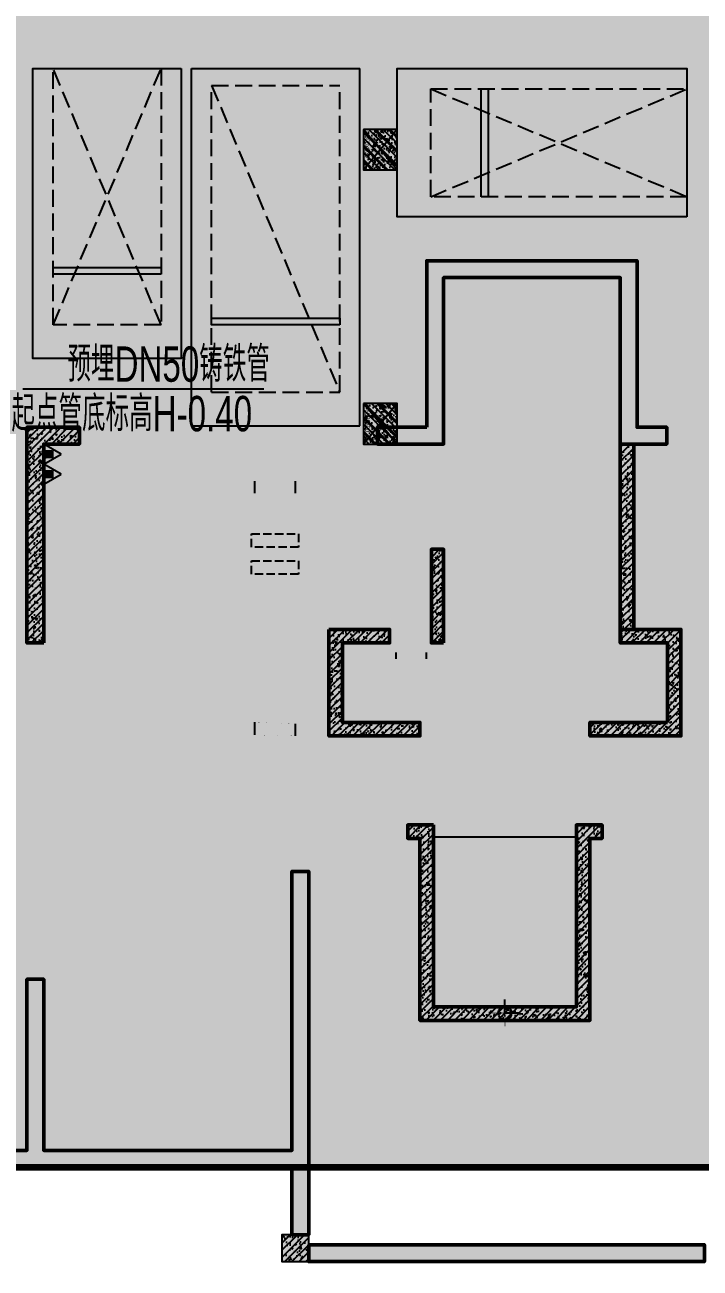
# Model space of a CAD drawing. Extents: x -1338203 to 1886333, y -530034 to 1031844.
# Drawn here: x 837487 to 847502, y -406247 to -387801 of the extents above; entities that cross this region are included whole.
import ezdxf
from ezdxf.enums import TextEntityAlignment as Align

# ---------------------------------------------------------------- set-up
doc = ezdxf.new("R2010")
doc.units = 0
doc.header["$LTSCALE"] = 1000
doc.header["$MEASUREMENT"] = 0
for name, pattern in [('A-001-平面B2$0$__DASH', [0.35, 0.25, -0.1]), ('DASH', [0.35, 0.25, -0.1]), ('M02预留预埋-B2$0$DASH', [0.35, 0.25, -0.1])]:
    doc.linetypes.add(name, pattern=pattern)
for name, color, linetype, plot in [('A-001-主楼相对位置参照$0$AAD-A-MARK', 6, 'Continuous', False), ('M02预留预埋-B2$0$AAD-A-MARK', 6, 'Continuous', False), ('S-02-墙柱B2_B1(QB)$0$AAD-A-MARK', 6, 'Continuous', False), ('S001南区墙柱$0$S001-墙柱B1_1$0$0S-A-TIPS', 10, 'Continuous', False)]:
    doc.layers.add(name, color=color, linetype=linetype, plot=plot)
for name, color, linetype in [('A-001-车位参照B2$0$A-001-车位参照B2$0$0A-P-PKNG-CAR(B)', 21, 'Continuous'), ('M02预留预埋-B2$0$0M-A-LD', 4, 'Continuous'), ('p-a-core', 1, 'Continuous'), ('p-a-regular', 5, 'Continuous'), ('S-02-墙柱B2_B1(QB)$0$$AUDIT_BAD_LAYER1', 7, 'Continuous'), ('S-02-墙柱B2_B1(QB)$0$0S-CC-LINE', 52, 'Continuous'), ('S-02-墙柱B2_B1(QB)$0$0S-CW-HATCH', 251, 'Continuous'), ('S-02-墙柱B2_B1(QB)$0$0S-CW-HATCH-UP', 251, 'Continuous'), ('S001南区墙柱$0$0S-CW-HATCH', 251, 'Continuous'), ('S001南区墙柱$0$0S-CW-HATCH-UP', 251, 'Continuous'), ('S001南区墙柱$0$S001-墙柱B1_1$0$0S-CC-LINE', 52, 'Continuous'), ('S001南区墙柱$0$S001-墙柱B1_1$0$0S-CW-HATCH-UP', 251, 'Continuous'), ('负二层消火栓$0$负二层消火栓$1$0P-EQUIP-FH', 7, 'Continuous'), ('负二层集水坑及排水沟$0$负二层集水坑及排水沟$0$0P-A-LEAD', 3, 'Continuous')]:
    doc.layers.add(name, color=color, linetype=linetype)
doc.layers.add('p-a-mini', color=7, linetype='Continuous', true_color=0x0050ff)
doc.layers.add('p-h-walkable', color=7, linetype='Continuous', lineweight=70, true_color=0xf0f0f0)
doc.layers.add('S-02-墙柱B2_B1(QB)$0$0S-CW-LINE', color=7, linetype='Continuous', lineweight=50)
doc.styles.add('S001南区墙柱$0$S001-墙柱B1_1$0$AAD-S', font='aad-s.shx', dxfattribs={"width": 0.7, "bigfont": 'aad-hztxt.shx'})
doc.styles.add('负二层集水坑及排水沟$0$负二层集水坑及排水沟$0$AAD-TXT', font='AAD-TXT.shx', dxfattribs={"width": 0.7, "height": 3, "bigfont": 'AAD-HZTXT.shx'})
pattern_1 = [(45, (844606.5995212663, -402460.9266927671), (-53.03300858899106, 53.03300858899107), []), (49.99999999999999, (844606.5995212663, -402460.9266927671), (215.178054780226, -18.82564049477853), [22.5, -247.5]), (355, (844606.5995212663, -402460.9266927671), (-41.6254000839, 225.6576401100035), [18, -198]), (100.4514, (844624.5310252663, -402462.4954947672), (173.5528145142065, 206.8318626182861), [19.122057, -210.3426336]), (46.18420000000002, (844606.5995212663, -402400.9266927671), (320.1723145876933, -49.65570429870542), [33.74999999999954, -371.2499999999963]), (96.6356, (844633.2805447662, -402405.0646848671), (280.398811664611, 292.2353612701325), [28.6830864, -315.5139]), (351.1842, (844606.5995212663, -402400.9266927671), (280.3985835400882, 292.2355802775974), [27, -297]), (21, (844636.5995212663, -402415.9266927671), (179.0721156355385, -120.7856671996016), [22.5, -247.5]), (326.0000000000001, (844636.5995212663, -402415.9266927671), (72.99459957647451, 217.5450135140559), [18, -198]), (71.4514, (844651.5221911664, -402425.9921745671), (252.066788574447, 96.75914901298572), [19.122057, -210.3426336]), (37.50000000000001, (844606.5995212663, -402460.9266927671), (3.647956595187201, 99.86815614939344), [0, -195.6, 0, -201, 0, -198.75]), (7.499999999999999, (844606.5995212663, -402460.9266927671), (78.92086123264458, 118.3235135647081), [0, -114.6, 0, -191.1, 0, -75.75]), (327.5, (844539.6995212664, -402460.9266927671), (160.1467308517227, -6.766461520313927), [0, -75, 0, -234, 0, -310.5]), (317.5, (844509.6995212664, -402460.9266927671), (174.9558508027159, 30.03149469969532), [0, -97.5, 0, -155.4, 0, -220.5])]

# ---------------------------------------------------------------- blocks, each defined once
blk = doc.blocks.new('A-001-主楼相对位置参照')
at = {"layer": 'A-001-主楼相对位置参照$0$AAD-A-MARK'}
blk.add_lwpolyline([(77181.2322932483, -238759.9998559952), (79301.2322932483, -238759.999856472), (79301.2322933079, -236239.9998550415), (77181.2322933079, -236239.9998545647)], close=True, dxfattribs=at)
blk = doc.blocks.new('负二层集水坑及排水沟')
at = {"layer": '负二层集水坑及排水沟$0$负二层集水坑及排水沟$0$0P-A-LEAD'}
blk.add_line((71091.20990151342, -229590.0238023864), (74666.34632746992, -229590.0238023864), dxfattribs=at)
at = {"layer": '负二层集水坑及排水沟$0$负二层集水坑及排水沟$0$0P-A-LEAD', "color": 7, "style": '负二层集水坑及排水沟$0$负二层集水坑及排水沟$0$AAD-TXT', "width": 0.7}
for s, p in [('预埋DN50铸铁管', (71753.0596046896, -229485.0238023864)), ('起点管底标高H-0.40', (70922.1683475622, -230220.0238023864))]:
    blk.add_text(s, height=525, dxfattribs=at).set_placement(p)
blk = doc.blocks.new('M02预留预埋-B2')
at = {"layer": 'M02预留预埋-B2$0$0M-A-LD'}
for points in [[(-3710.000000108499, 7890, 0, 0, 0), (-3109.999726297625, 7890, 30, 30, 0), (-3109.999999891501, 7710.00000093237, 0, 0, 0), (-3710.000000108499, 7709.99999906763, 30, 30, 0), (-3710.000000108499, 7890, 30, 30, 0)], [(-3109.999999999418, 4110.000000000815, 0, 0, 0), (-3710.000000000582, 4109.999999999185, 30, 30, 0), (-3710.000000000931, 4289.999999999185, 0, 0, 0), (-3110.000000075437, 4290.000000000815, 30, 30, 0), (-3109.999999999418, 4110.000000000815, 30, 30, 0)]]:
    blk.add_lwpolyline(points, format="xyseb", dxfattribs=at)
at = {"layer": 'M02预留预埋-B2$0$0M-A-LD', "linetype": 'M02预留预埋-B2$0$DASH', "ltscale": 0.5, "elevation": 5e-06}
blk.add_lwpolyline([(-3760, 7109.970412881754), (-3060.000000000233, 7109.970412881754), (-3060.000000000116, 6910.029587118479), (-3759.999999999884, 6910.029587118479)], close=True, dxfattribs=at)
at = {"layer": 'M02预留预埋-B2$0$0M-A-LD', "linetype": 'M02预留预埋-B2$0$DASH', "ltscale": 0.5}
blk.add_lwpolyline([(-3760.000000000116, 6709.74082576338), (-3060.000000000349, 6709.74082576338), (-3060.000000000233, 6509.800000000105), (-3760, 6509.800000000105)], close=True, dxfattribs=at)
at = {"layer": 'M02预留预埋-B2$0$0M-A-LD', "elevation": 2600}
blk.add_lwpolyline([(-1164.999999953317, 5250.128775174613, 0, 0, 0), (-1614.999999954482, 5250.128775172983, 30, 30, 0), (-1614.999999916647, 5350.064387604361, 0, 0, 0), (-1164.999999991152, 5350.064387605991, 30, 30, 0), (-1164.999999953317, 5250.128775174613, 30, 30, 0)], format="xyseb", dxfattribs=at)
at = {"layer": 'M02预留预埋-B2$0$AAD-A-MARK', "const_width": 10}
for points in [[(0, 200), (0, -200)], [(-200, 0), (200, 0)]]:
    blk.add_lwpolyline(points, dxfattribs=at)
at = {"layer": 'M02预留预埋-B2$0$AAD-A-MARK'}
blk.add_circle((0, 0), 100, dxfattribs=at)
blk = doc.blocks.new('M001-预留预埋B2')
blk.add_blockref('M02预留预埋-B2', (78241.09638985433, -238849.9999199762, -0.0004190232106509085))
blk = doc.blocks.new('负二层消火栓$0$负二层消火栓$1$$TwtSys$00000546')
h = blk.add_hatch()
h.set_pattern_fill('ANSI31', color=256, scale=200, style=0)
h.set_pattern_definition([(45, (-38543.80223862439, -6670.830405693208), (-17.67766952966369, 17.67766952966369), [])])
h.paths.add_polyline_path([(-64.92232553117356, 173.7449990885525), (64.922325531159, 173.7449990885525), (64.922325531159, 43.90034802621994), (-64.92232553117356, 43.90034802621994)])
for points in [[(0, 343.6163707387423), (-198.3870041439732, 0), (198.3870041439732, 0)], [(-64.92232553117356, 173.7449990885525), (64.922325531159, 173.7449990885525), (64.922325531159, 43.90034802621994), (-64.92232553117356, 43.90034802621994)]]:
    blk.add_lwpolyline(points, close=True)
blk = doc.blocks.new('负二层消火栓')
at = {"layer": '负二层消火栓$0$负二层消火栓$1$0P-EQUIP-FH', "xscale": 0.75, "yscale": 0.75, "zscale": 0.75, "rotation": 269.9999999999876}
for p in [(71401.09328786132, -230559.5932015876, -3000), (71401.09328786132, -230857.1737078034, -3000)]:
    blk.add_blockref('负二层消火栓$0$负二层消火栓$1$$TwtSys$00000546', p, dxfattribs=at)
blk = doc.blocks.new('A-001-车位参照B2$0$A-001-车位参照B2$0$A$C43AE5A3B')
at = {"color": 241}
blk.add_lwpolyline([(399.7159679607721, 0.0005249022506177425), (399.7159673825372, 4300.000524902251), (2599.715967382654, 4300.000525197946), (2599.715967960889, 0.000525197945535183)], close=True, dxfattribs=at)
at = {"color": 241, "linetype": 'DASH'}
for points in [[(699.7159679606557, 0.0005249425303190947), (699.7159672825364, 3800.000524942647), (2299.715967282653, 3800.000525228214), (2299.715967960656, 0.000525228213518858), (699.7159679606557, 0.0005249425303190947)], [(2299.715967282653, 3800.000525228214), (699.7159679606557, 0.0005249425303190947)], [(699.7159676611191, 3800.000524942763), (2299.715968339355, 0.0005252280971035361)]]:
    blk.add_lwpolyline(points, dxfattribs=at)
at = {"color": 241}
blk.add_lwpolyline([(699.7159675529692, 3050.000524942647), (2299.715967552853, 3050.000525157666), (2299.715967566241, 2950.000525157666), (699.7159674342256, 2950.000524872099), (699.7159675529692, 3050.000524942647)], dxfattribs=at)
at = {"layer": 'p-a-mini', "ltscale": 0.002, "const_width": 1000}
blk.add_lwpolyline([(1499.715967552969, 3050.000525050098), (1499.715967960889, 0.0005250500980764627)], dxfattribs=at)
blk = doc.blocks.new('S001南区墙柱$0$AAD_BLOCK_20230215093950878')
at = {"layer": 'S001南区墙柱$0$0S-CW-HATCH'}
h = blk.add_hatch(color=256, dxfattribs=at)
h.dxf.hatch_style = 1
h.paths.add_polyline_path([(-299.9997165807581, -249.9996789244469), (300.0002834192419, -249.9996789244469), (300.0002834192419, 250.0003210755531), (-299.9997165807581, 250.0003210755531)])
at = {"layer": 'S001南区墙柱$0$0S-CW-HATCH-UP'}
h = blk.add_hatch(dxfattribs=at)
h.set_pattern_fill('钢筋混凝土', color=256, scale=30, pattern_type=2)
h.set_pattern_definition([(45, (-42203.5286806951, -84001.14868557174), (-106.0660171779821, 106.0660171779821), []), (49.99999999999999, (-42203.5286806951, -84001.14868557174), (215.178054780226, -18.82564049477853), [22.5, -247.5]), (355, (-42203.5286806951, -84001.14868557174), (-41.6254000839, 225.6576401100035), [18, -198]), (100.4514, (-42185.5971766951, -84002.71748757173), (173.5528145142065, 206.8318626182861), [19.122057, -210.3426336]), (46.18420000000001, (-42203.5286806951, -83941.14868557174), (320.1723145876933, -49.65570429870542), [33.75, -371.25]), (96.6356, (-42176.8476571951, -83945.28667767174), (280.398811664611, 292.2353612701325), [28.6830864, -315.5139]), (351.1842, (-42203.5286806951, -83941.14868557174), (280.3985835400882, 292.2355802775974), [27, -297]), (21, (-42173.5286806951, -83956.14868557174), (179.0721156355385, -120.7856671996016), [22.5, -247.5]), (326.0000000000001, (-42173.5286806951, -83956.14868557174), (72.99459957647451, 217.5450135140559), [18, -198]), (71.4514, (-42158.60601079511, -83966.21416737174), (252.066788574447, 96.75914901298572), [19.122057, -210.3426336]), (37.50000000000001, (-42203.5286806951, -84001.14868557174), (3.647956595187201, 99.86815614939344), [1.5, -195.6, 1.5, -201, 1.5, -198.75]), (7.499999999999999, (-42203.5286806951, -84001.14868557174), (78.92086123264458, 118.3235135647081), [1.5, -114.6, 1.5, -191.1, 1.5, -75.75]), (327.5, (-42270.42868069511, -84001.14868557174), (160.1467308517227, -6.766461520313927), [1.5, -75, 1.5, -234, 1.5, -310.5]), (317.5, (-42300.42868069511, -84001.14868557174), (174.9558508027159, 30.03149469969532), [1.5, -97.5, 1.5, -155.4, 1.5, -220.5])])
h.paths.add_polyline_path([(-299.9997165807581, -249.9996789244469), (300.0002834192419, -249.9996789244469), (300.0002834192419, 250.0003210755531), (-299.9997165807581, 250.0003210755531)])
at = {"layer": 'S001南区墙柱$0$S001-墙柱B1_1$0$0S-CW-HATCH-UP', "transparency": 33554661}
h = blk.add_hatch(dxfattribs=at)
h.set_pattern_fill('钢筋混凝土', color=0, scale=30)
h.set_pattern_definition([(45, (48108.51947889835, -15514.20526075328), (-53.03300858899106, 53.03300858899107), []), (49.99999999999999, (48108.51947889835, -15514.20526075328), (215.178054780226, -18.82564049477853), [22.5, -247.5]), (355, (48108.51947889835, -15514.20526075328), (-41.6254000839, 225.6576401100035), [18, -198]), (100.4514, (48126.45098289836, -15515.77406275328), (173.5528145142065, 206.8318626182861), [19.122057, -210.3426336]), (46.18420000000002, (48108.51947889835, -15454.20526075328), (320.1723145876933, -49.65570429870542), [33.74999999999992, -371.2499999999994]), (96.6356, (48135.20050239835, -15458.34325285329), (280.398811664611, 292.2353612701325), [28.6830864, -315.5139]), (351.1842, (48108.51947889835, -15454.20526075328), (280.3985835400882, 292.2355802775974), [27, -297]), (21, (48138.51947889835, -15469.20526075328), (179.0721156355385, -120.7856671996016), [22.5, -247.5]), (326.0000000000001, (48138.51947889835, -15469.20526075328), (72.99459957647451, 217.5450135140559), [18, -198]), (71.4514, (48153.44214879835, -15479.27074255329), (252.066788574447, 96.75914901298572), [19.122057, -210.3426336]), (37.50000000000001, (48108.51947889835, -15514.20526075328), (3.647956595187201, 99.86815614939344), [0, -195.6, 0, -201, 0, -198.75]), (7.499999999999999, (48108.51947889835, -15514.20526075328), (78.92086123264458, 118.3235135647081), [0, -114.6, 0, -191.1, 0, -75.75]), (327.5, (48041.61947889836, -15514.20526075328), (160.1467308517227, -6.766461520313927), [0, -75, 0, -234, 0, -310.5]), (317.5, (48011.61947889836, -15514.20526075328), (174.9558508027159, 30.03149469969532), [0, -97.5, 0, -155.4, 0, -220.5])])
h.paths.add_polyline_path([(-299.9997165807581, -249.9996789244469), (300.0002834192419, -249.9996789244469), (300.0002834192419, 250.0003210755531), (-299.9997165807581, 250.0003210755531)])
at = {"layer": 'S001南区墙柱$0$S001-墙柱B1_1$0$0S-A-TIPS'}
for p, q in [((-299.9997165807581, 250.0003210755531), (300.0002834192419, -249.9996789244469)), ((300.0002834192419, 250.0003210755531), (-299.9997165807581, -249.9996789244469))]:
    blk.add_line(p, q, dxfattribs=at)
at = {"layer": 'S001南区墙柱$0$S001-墙柱B1_1$0$0S-CC-LINE'}
blk.add_lwpolyline([(-299.9997165807581, -249.9996789244469), (300.0002834192419, -249.9996789244469), (300.0002834192419, 250.0003210755531), (-299.9997165807581, 250.0003210755531)], close=True, dxfattribs=at)
at = {"layer": 'S001南区墙柱$0$S001-墙柱B1_1$0$0S-A-TIPS', "style": 'S001南区墙柱$0$S001-墙柱B1_1$0$AAD-S', "width": 0.7}
blk.add_text('500x600', height=75, dxfattribs=at).set_placement((-44.95955867508019, -186.7549609843409), align=Align.MIDDLE_CENTER)

msp = doc.modelspace()

# ---------------------------------------------------------------- hatches: boundary and pattern name
at = {"layer": 'p-h-walkable', "ltscale": 0.002}
h = msp.add_hatch(color=256, dxfattribs=at)
h.dxf.hatch_style = 1
h.paths.add_polyline_path([(728556.4094088443, -320761.2911765109), (728556.3547588947, -348211.5017243018), (746356.3484443948, -348211.5017242723), (750916.3484443898, -338175.0097184044), (842896.3491870692, -338175.0097184044), (843211.3492125742, -349155.0095694998), (839116.3492611168, -349155.0095695712), (839116.3492611168, -377051.4870058745), (864906.3547584309, -377051.4870058745), (864906.3547584309, -390806.5711709709), (875856.3484613771, -395571.4871842109), (875856.348461363, -404751.4874804067), (834560.3103806074, -404751.4874803963), (839142.6757868899, -442064.2876435285), (869465.2134576387, -438340.3927054469), (871163.1928136485, -452166.5193397896), (873704.0511599232, -451854.4778597266), (877328.6078072718, -464960.3959546241), (761875.9874196091, -479139.0716770189), (761132.9487910755, -468418.2650628918), (764950.6384080613, -465209.0494699521), (763252.8257613134, -451384.280298188), (799242.4407485438, -446964.4145689445), (793807.3212043041, -404751.4870716078), (750756.3491663808, -404751.4872862076), (751556.349166161, -388854.9743852809), (648066.6070076446, -388604.4137855553), (648066.5844366426, -380374.4093295055), (641016.6027933541, -380374.4093186745), (641512.3361103976, -365348.1631979565), (660006.5996086108, -364574.4137855692), (660306.599609829, -340846.8171705838), (656406.6057762853, -340846.8171707173), (656406.6057762853, -336396.8171708743), (656656.3547443041, -340532.365631887), (656406.3547442622, -332417.3777717449), (712156.3557747989, -332417.3777717449), (712080.9374175866, -320761.2911765098)])
at = {"layer": 'S-02-墙柱B2_B1(QB)$0$0S-CW-HATCH'}
h = msp.add_hatch(color=256, dxfattribs=at)
h.dxf.hatch_style = 1
h.paths.add_polyline_path([(843446.5995228393, -393770.9266927671), (842716.5995212663, -393770.9266927671), (842716.5995212663, -394020.9266927671), (843696.5995212663, -394020.9266927671), (843696.5995222665, -391550.9266927671), (846316.599520266, -391550.9266927671), (846316.599520266, -394020.9266927671), (847006.5995212663, -394020.9266927672), (847006.5995212663, -393770.9266927672), (846566.5995212663, -393770.9266927671), (846566.5995212663, -391300.9266927671), (843446.5995212663, -391300.9266927671)])
h = msp.add_hatch(color=256, dxfattribs=at)
h.dxf.hatch_style = 1
h.paths.add_polyline_path([(837766.5995212663, -396970.9266927671), (837766.5995212663, -394020.9266927671), (838296.5995212663, -394020.9266927671), (838296.5995212663, -393770.9266927671), (837516.6134212664, -393770.9266927671), (837516.6134212664, -396970.9266927671)])
h = msp.add_hatch(color=256, dxfattribs=at)
h.dxf.hatch_style = 1
h.paths.add_polyline_path([(846516.5995212663, -394020.9266927671), (846316.5995212663, -394020.9266927671), (846316.5995212663, -396770.9266927671), (846516.5995212663, -396770.9266927671)])
h = msp.add_hatch(color=256, dxfattribs=at)
h.dxf.hatch_style = 1
h.paths.add_polyline_path([(843696.5995212663, -396970.9266927671), (843516.5995212663, -396970.9266927671), (843516.5995212663, -395580.9266927671), (843696.5995212663, -395580.9266927671)])
h = msp.add_hatch(color=256, dxfattribs=at)
h.dxf.hatch_style = 1
h.paths.add_polyline_path([(841996.5995212663, -396770.9266927671), (841996.5995212663, -398350.9266927671), (843156.5995212663, -398350.9266927671), (843346.5995212663, -398350.9266927671), (843346.5995212663, -398150.9266927671), (842196.5995212663, -398150.9266927671), (842196.5995212663, -396970.9266927671), (842896.5995212663, -396970.9266927671), (842896.5995212663, -396770.9266927671)])
h = msp.add_hatch(color=256, dxfattribs=at)
h.dxf.hatch_style = 1
h.paths.add_polyline_path([(847016.5995212663, -398150.9266927671), (845866.5995212663, -398150.9266927671), (845866.5995212663, -398350.9266927671), (846056.5995212663, -398350.9266927671), (847216.5995212663, -398350.9266927671), (847216.5995212663, -396770.9266927671), (846316.5995212663, -396770.9266927671), (846316.5995212663, -396970.9266927671), (847016.5995212663, -396970.9266927671)])
h = msp.add_hatch(color=256, dxfattribs=at)
h.dxf.hatch_style = 1
h.paths.add_polyline_path([(843546.5995212663, -399670.9266927671), (843166.5995212663, -399670.9266927671), (843166.5995212663, -399870.9266927671), (843346.5995212663, -399870.9266927671), (843346.5995212663, -402570.9266927671), (845866.5995212663, -402570.9266927671), (845866.5995212663, -399870.9266927671), (846046.5995212663, -399870.9266927671), (846046.5995212663, -399670.9266927671), (845666.5995212663, -399670.9266927671), (845666.5995212663, -402370.9266927671), (843546.5995212663, -402370.9266927671)])
h = msp.add_hatch(color=256, dxfattribs=at)
h.dxf.hatch_style = 1
h.paths.add_polyline_path([(833856.5995212663, -402760.9266927672), (834106.5995212663, -402760.9266927672), (834106.5995212663, -404500.9266917671), (837516.5995222665, -404500.9266917618), (837516.5995222665, -401960.9266927618), (837766.5995212663, -401960.9266937618), (837766.5995212663, -404500.9266927618), (841446.5995212663, -404500.9266917671), (841446.5995212696, -400360.9266927671), (841696.5995212696, -400360.9266927671), (841696.5995212663, -405750.9266927671), (841446.5995212663, -405750.9266927671), (841446.5995212663, -404750.9266927671), (833856.5995212663, -404750.9266927671)])
h = msp.add_hatch(color=256, dxfattribs=at)
h.dxf.hatch_style = 1
h.paths.add_polyline_path([(841696.5995212663, -405750.9266927671), (841296.5995212663, -405750.9266927671), (841296.5995212663, -406150.9266927671), (841696.5995212663, -406150.9266927671)])
h = msp.add_hatch(color=256, dxfattribs=at)
h.dxf.hatch_style = 1
h.paths.add_polyline_path([(841696.5995212663, -405900.9266927672), (847566.5995212663, -405900.9266927672), (847566.5995212663, -406150.9266927671), (841696.5995212663, -406150.9266927671)])
at = {"layer": 'S-02-墙柱B2_B1(QB)$0$0S-CW-HATCH-UP'}
h = msp.add_hatch(dxfattribs=at)
h.set_pattern_fill('钢筋混凝土', color=256, scale=30)
h.set_pattern_definition(pattern_1)
h.paths.add_polyline_path([(843446.5995228393, -393770.9266927671), (842716.5995212663, -393770.9266927671), (842716.5995212663, -394020.9266927671), (843696.5995212663, -394020.9266927671), (843696.5995222665, -391550.9266927671), (846316.599520266, -391550.9266927671), (846316.599520266, -394020.9266927671), (847006.5995212663, -394020.9266927672), (847006.5995212663, -393770.9266927672), (846566.5995212663, -393770.9266927671), (846566.5995212663, -391300.9266927671), (843446.5995212663, -391300.9266927671)])
h = msp.add_hatch(dxfattribs=at)
h.set_pattern_fill('钢筋混凝土', color=256, scale=30)
h.set_pattern_definition([(45, (844606.5995212663, -402460.9266927671), (-53.03300858899106, 53.03300858899107), []), (49.99999999999999, (844606.5995212663, -402460.9266927671), (215.178054780226, -18.82564049477853), [22.5, -247.5]), (355, (844606.5995212663, -402460.9266927671), (-41.6254000839, 225.6576401100035), [18, -198]), (100.4514, (844624.5310252663, -402462.4954947672), (173.5528145142065, 206.8318626182861), [19.122057, -210.3426336]), (46.18420000000002, (844606.5995212663, -402400.9266927671), (320.1723145876933, -49.65570429870542), [33.74999999999969, -371.2499999999976]), (96.6356, (844633.2805447662, -402405.0646848671), (280.398811664611, 292.2353612701325), [28.6830864, -315.5139]), (351.1842, (844606.5995212663, -402400.9266927671), (280.3985835400882, 292.2355802775974), [27, -297]), (21, (844636.5995212663, -402415.9266927671), (179.0721156355385, -120.7856671996016), [22.5, -247.5]), (326.0000000000001, (844636.5995212663, -402415.9266927671), (72.99459957647451, 217.5450135140559), [18, -198]), (71.4514, (844651.5221911664, -402425.9921745671), (252.066788574447, 96.75914901298572), [19.122057, -210.3426336]), (37.50000000000001, (844606.5995212663, -402460.9266927671), (3.647956595187201, 99.86815614939344), [0, -195.6, 0, -201, 0, -198.75]), (7.499999999999999, (844606.5995212663, -402460.9266927671), (78.92086123264458, 118.3235135647081), [0, -114.6, 0, -191.1, 0, -75.75]), (327.5, (844539.6995212664, -402460.9266927671), (160.1467308517227, -6.766461520313927), [0, -75, 0, -234, 0, -310.5]), (317.5, (844509.6995212664, -402460.9266927671), (174.9558508027159, 30.03149469969532), [0, -97.5, 0, -155.4, 0, -220.5])])
h.paths.add_polyline_path([(837766.5995212663, -396970.9266927671), (837766.5995212663, -394020.9266927671), (838296.5995212663, -394020.9266927671), (838296.5995212663, -393770.9266927671), (837516.6134212664, -393770.9266927671), (837516.6134212664, -396970.9266927671)])
h = msp.add_hatch(dxfattribs=at)
h.set_pattern_fill('钢筋混凝土', color=256, scale=30)
h.set_pattern_definition([(45, (844606.5995212663, -402460.9266927671), (-53.03300858899106, 53.03300858899107), []), (49.99999999999999, (844606.5995212663, -402460.9266927671), (215.178054780226, -18.82564049477853), [22.5, -247.5]), (355, (844606.5995212663, -402460.9266927671), (-41.6254000839, 225.6576401100035), [18, -198]), (100.4514, (844624.5310252663, -402462.4954947672), (173.5528145142065, 206.8318626182861), [19.122057, -210.3426336]), (46.18420000000002, (844606.5995212663, -402400.9266927671), (320.1723145876933, -49.65570429870542), [33.74999999999957, -371.2499999999965]), (96.6356, (844633.2805447662, -402405.0646848671), (280.398811664611, 292.2353612701325), [28.6830864, -315.5139]), (351.1842, (844606.5995212663, -402400.9266927671), (280.3985835400882, 292.2355802775974), [27, -297]), (21, (844636.5995212663, -402415.9266927671), (179.0721156355385, -120.7856671996016), [22.5, -247.5]), (326.0000000000001, (844636.5995212663, -402415.9266927671), (72.99459957647451, 217.5450135140559), [18, -198]), (71.4514, (844651.5221911664, -402425.9921745671), (252.066788574447, 96.75914901298572), [19.122057, -210.3426336]), (37.50000000000001, (844606.5995212663, -402460.9266927671), (3.647956595187201, 99.86815614939344), [0, -195.6, 0, -201, 0, -198.75]), (7.499999999999999, (844606.5995212663, -402460.9266927671), (78.92086123264458, 118.3235135647081), [0, -114.6, 0, -191.1, 0, -75.75]), (327.5, (844539.6995212664, -402460.9266927671), (160.1467308517227, -6.766461520313927), [0, -75, 0, -234, 0, -310.5]), (317.5, (844509.6995212664, -402460.9266927671), (174.9558508027159, 30.03149469969532), [0, -97.5, 0, -155.4, 0, -220.5])])
h.paths.add_polyline_path([(846516.5995212663, -394020.9266927671), (846316.5995212663, -394020.9266927671), (846316.5995212663, -396770.9266927671), (846516.5995212663, -396770.9266927671)])
h = msp.add_hatch(dxfattribs=at)
h.set_pattern_fill('钢筋混凝土', color=256, scale=30)
h.set_pattern_definition([(45, (844606.5995212663, -402460.9266927671), (-53.03300858899106, 53.03300858899107), []), (49.99999999999999, (844606.5995212663, -402460.9266927671), (215.178054780226, -18.82564049477853), [22.5, -247.5]), (355, (844606.5995212663, -402460.9266927671), (-41.6254000839, 225.6576401100035), [18, -198]), (100.4514, (844624.5310252663, -402462.4954947672), (173.5528145142065, 206.8318626182861), [19.122057, -210.3426336]), (46.18420000000002, (844606.5995212663, -402400.9266927671), (320.1723145876933, -49.65570429870542), [33.74999999999967, -371.2499999999973]), (96.6356, (844633.2805447662, -402405.0646848671), (280.398811664611, 292.2353612701325), [28.6830864, -315.5139]), (351.1842, (844606.5995212663, -402400.9266927671), (280.3985835400882, 292.2355802775974), [27, -297]), (21, (844636.5995212663, -402415.9266927671), (179.0721156355385, -120.7856671996016), [22.5, -247.5]), (326.0000000000001, (844636.5995212663, -402415.9266927671), (72.99459957647451, 217.5450135140559), [18, -198]), (71.4514, (844651.5221911664, -402425.9921745671), (252.066788574447, 96.75914901298572), [19.122057, -210.3426336]), (37.50000000000001, (844606.5995212663, -402460.9266927671), (3.647956595187201, 99.86815614939344), [0, -195.6, 0, -201, 0, -198.75]), (7.499999999999999, (844606.5995212663, -402460.9266927671), (78.92086123264458, 118.3235135647081), [0, -114.6, 0, -191.1, 0, -75.75]), (327.5, (844539.6995212664, -402460.9266927671), (160.1467308517227, -6.766461520313927), [0, -75, 0, -234, 0, -310.5]), (317.5, (844509.6995212664, -402460.9266927671), (174.9558508027159, 30.03149469969532), [0, -97.5, 0, -155.4, 0, -220.5])])
h.paths.add_polyline_path([(843696.5995212663, -396970.9266927671), (843516.5995212663, -396970.9266927671), (843516.5995212663, -395580.9266927671), (843696.5995212663, -395580.9266927671)])
h = msp.add_hatch(dxfattribs=at)
h.set_pattern_fill('钢筋混凝土', color=256, scale=30)
h.set_pattern_definition(pattern_1)
h.paths.add_polyline_path([(841996.5995212663, -396770.9266927671), (841996.5995212663, -398350.9266927671), (843156.5995212663, -398350.9266927671), (843346.5995212663, -398350.9266927671), (843346.5995212663, -398150.9266927671), (842196.5995212663, -398150.9266927671), (842196.5995212663, -396970.9266927671), (842896.5995212663, -396970.9266927671), (842896.5995212663, -396770.9266927671)])
h = msp.add_hatch(dxfattribs=at)
h.set_pattern_fill('钢筋混凝土', color=256, scale=30)
h.set_pattern_definition(pattern_1)
h.paths.add_polyline_path([(847016.5995212663, -398150.9266927671), (845866.5995212663, -398150.9266927671), (845866.5995212663, -398350.9266927671), (846056.5995212663, -398350.9266927671), (847216.5995212663, -398350.9266927671), (847216.5995212663, -396770.9266927671), (846316.5995212663, -396770.9266927671), (846316.5995212663, -396970.9266927671), (847016.5995212663, -396970.9266927671)])
h = msp.add_hatch(dxfattribs=at)
h.set_pattern_fill('钢筋混凝土', color=256, scale=30)
h.set_pattern_definition(pattern_1)
h.paths.add_polyline_path([(843546.5995212663, -399670.9266927671), (843166.5995212663, -399670.9266927671), (843166.5995212663, -399870.9266927671), (843346.5995212663, -399870.9266927671), (843346.5995212663, -402570.9266927671), (845866.5995212663, -402570.9266927671), (845866.5995212663, -399870.9266927671), (846046.5995212663, -399870.9266927671), (846046.5995212663, -399670.9266927671), (845666.5995212663, -399670.9266927671), (845666.5995212663, -402370.9266927671), (843546.5995212663, -402370.9266927671)])
h = msp.add_hatch(dxfattribs=at)
h.set_pattern_fill('钢筋混凝土', color=256, scale=30)
h.set_pattern_definition([(45, (844626.5995212663, -402460.9266927618), (-53.03300858899106, 53.03300858899107), []), (49.99999999999999, (844626.5995212663, -402460.9266927618), (215.178054780226, -18.82564049477853), [22.5, -247.5]), (355, (844626.5995212663, -402460.9266927618), (-41.6254000839, 225.6576401100035), [18, -198]), (100.4514, (844644.5310252663, -402462.4954947618), (173.5528145142065, 206.8318626182861), [19.122057, -210.3426336]), (46.18420000000002, (844626.5995212663, -402400.9266927618), (320.1723145876933, -49.65570429870542), [33.74999999999953, -371.2499999999962]), (96.6356, (844653.2805447662, -402405.0646848617), (280.398811664611, 292.2353612701325), [28.6830864, -315.5139]), (351.1842, (844626.5995212663, -402400.9266927618), (280.3985835400882, 292.2355802775974), [27, -297]), (21, (844656.5995212663, -402415.9266927618), (179.0721156355385, -120.7856671996016), [22.5, -247.5]), (326.0000000000001, (844656.5995212663, -402415.9266927618), (72.99459957647451, 217.5450135140559), [18, -198]), (71.4514, (844671.5221911664, -402425.9921745617), (252.066788574447, 96.75914901298572), [19.122057, -210.3426336]), (37.50000000000001, (844626.5995212663, -402460.9266927618), (3.647956595187201, 99.86815614939344), [0, -195.6, 0, -201, 0, -198.75]), (7.499999999999999, (844626.5995212663, -402460.9266927618), (78.92086123264458, 118.3235135647081), [0, -114.6, 0, -191.1, 0, -75.75]), (327.5, (844559.6995212664, -402460.9266927618), (160.1467308517227, -6.766461520313927), [0, -75, 0, -234, 0, -310.5]), (317.5, (844529.6995212664, -402460.9266927618), (174.9558508027159, 30.03149469969532), [0, -97.5, 0, -155.4, 0, -220.5])])
h.paths.add_polyline_path([(833856.5995212663, -402760.9266927672), (834106.5995212663, -402760.9266927672), (834106.5995212663, -404500.9266917671), (837516.5995222665, -404500.9266917618), (837516.5995222665, -401960.9266927618), (837766.5995212663, -401960.9266937618), (837766.5995212663, -404500.9266927618), (841446.5995212663, -404500.9266917671), (841446.5995212663, -400360.9266927671), (841696.5995212663, -400360.9266927671), (841696.5995212663, -405750.9266927671), (841446.5995212663, -405750.9266927671), (841446.5995212663, -404750.9266927671), (833856.5995212663, -404750.9266927671)])
h = msp.add_hatch(dxfattribs=at)
h.set_pattern_fill('钢筋混凝土', color=256, scale=30)
h.set_pattern_definition([(45, (844606.5995212663, -402460.9266927671), (-53.03300858899106, 53.03300858899107), []), (49.99999999999999, (844606.5995212663, -402460.9266927671), (215.178054780226, -18.82564049477853), [22.5, -247.5]), (355, (844606.5995212663, -402460.9266927671), (-41.6254000839, 225.6576401100035), [18, -198]), (100.4514, (844624.5310252663, -402462.4954947672), (173.5528145142065, 206.8318626182861), [19.122057, -210.3426336]), (46.18420000000002, (844606.5995212663, -402400.9266927671), (320.1723145876933, -49.65570429870542), [33.74999999999955, -371.2499999999964]), (96.6356, (844633.2805447662, -402405.0646848671), (280.398811664611, 292.2353612701325), [28.6830864, -315.5139]), (351.1842, (844606.5995212663, -402400.9266927671), (280.3985835400882, 292.2355802775974), [27, -297]), (21, (844636.5995212663, -402415.9266927671), (179.0721156355385, -120.7856671996016), [22.5, -247.5]), (326.0000000000001, (844636.5995212663, -402415.9266927671), (72.99459957647451, 217.5450135140559), [18, -198]), (71.4514, (844651.5221911664, -402425.9921745671), (252.066788574447, 96.75914901298572), [19.122057, -210.3426336]), (37.50000000000001, (844606.5995212663, -402460.9266927671), (3.647956595187201, 99.86815614939344), [0, -195.6, 0, -201, 0, -198.75]), (7.499999999999999, (844606.5995212663, -402460.9266927671), (78.92086123264458, 118.3235135647081), [0, -114.6, 0, -191.1, 0, -75.75]), (327.5, (844539.6995212664, -402460.9266927671), (160.1467308517227, -6.766461520313927), [0, -75, 0, -234, 0, -310.5]), (317.5, (844509.6995212664, -402460.9266927671), (174.9558508027159, 30.03149469969532), [0, -97.5, 0, -155.4, 0, -220.5])])
h.paths.add_polyline_path([(841696.5995212663, -405750.9266927671), (841296.5995212663, -405750.9266927671), (841296.5995212663, -406150.9266927671), (841696.5995212663, -406150.9266927671)])
h = msp.add_hatch(dxfattribs=at)
h.set_pattern_fill('钢筋混凝土', color=256, scale=30)
h.set_pattern_definition(pattern_1)
h.paths.add_polyline_path([(841696.5995212663, -405900.9266927672), (847566.5995212663, -405900.9266927672), (847566.5995212663, -406150.9266927671), (841696.5995212663, -406150.9266927671)])

# ---------------------------------------------------------------- linework, layer by layer
for p, q in [((839956.3667893177, -388450.6267249933), (842456.3667779835, -388450.3890508839)), ((839956.8706511294, -393750.6267010703), (839956.3667893177, -388450.6267249933)), ((842456.8706402718, -393750.3890269012), (842456.3667779835, -388450.3890508839)), ((839956.8706511294, -393750.6267010703), (842456.8706402718, -393750.3890269012))]:
    msp.add_line(p, q)
at = {"linetype": 'A-001-平面B2$0$__DASH'}
for p, q in [((840256.3905556285, -388700.5982029834), (842156.3905468044, -388700.4175706627)), ((840256.8231226101, -393250.5981824358), (840256.3905556285, -388700.5982029834)), ((842156.8231137862, -393250.4175500555), (842156.3905468044, -388700.4175706627)), ((840256.8231226101, -393250.5981824358), (842156.8231137862, -393250.4175500555))]:
    msp.add_line(p, q, dxfattribs=at)
msp.add_lwpolyline([(840256.3905556285, -388700.5982029834), (842156.8231137862, -393250.4175500555)], dxfattribs=at)
msp.add_lwpolyline([(842156.7280439994, -392250.4175545773), (840256.7280528233, -392250.5981869576), (840256.7185459877, -392150.5981874159), (842156.7185371638, -392150.4175550354)], close=True)
at = {"layer": 'p-a-core', "ltscale": 0.002, "const_width": 1000}
msp.add_lwpolyline([(844694.8843862556, -399985.9264907803), (844694.8843862556, -401785.9264907803)], dxfattribs=at)
at = {"layer": 'p-a-regular', "ltscale": 0.002, "const_width": 999.9999999999999}
msp.add_lwpolyline([(841206.3905512166, -388700.507886823), (841206.8231181983, -393250.5078662457)], dxfattribs=at)
at = {"layer": 'p-h-walkable', "ltscale": 0.002, "const_width": 100, "elevation": -83050.00000000013}
msp.add_lwpolyline([(864906.3547584309, -377051.4870058745), (864906.3547584309, -390806.5711709709), (875856.3484613771, -395571.4871842109), (875856.348461363, -404751.4874804067), (834560.3103806074, -404751.4874803963), (839142.6757868899, -442064.2876435285), (869465.2134576387, -438340.3927054469), (871163.1928136485, -452166.5193397896), (873704.0511599232, -451854.4778597266), (877328.6078072718, -464960.3959546241), (761875.9874196091, -479139.0716770189), (761132.9487910755, -468418.2650628918), (764950.6384080613, -465209.0494699521), (763252.8257613134, -451384.280298188), (799242.4407485438, -446964.4145689445), (793807.3212043041, -404751.4870716078), (750756.3491663808, -404751.4872862076), (751556.349166161, -388854.9743852809), (648066.6070076446, -388604.4137855553)], dxfattribs=at)
at = {"layer": 'S-02-墙柱B2_B1(QB)$0$$AUDIT_BAD_LAYER1'}
for q in [(844606.5995212663, -402260.9266927671), (844806.5995212663, -402460.9266927671)]:
    msp.add_line((844606.5995212663, -402460.9266927671), q, dxfattribs=at)
at = {"layer": 'S-02-墙柱B2_B1(QB)$0$0S-CC-LINE'}
msp.add_lwpolyline([(841696.5995212663, -405750.9266927671), (841296.5995212663, -405750.9266927671), (841296.5995212663, -406150.9266927671), (841696.5995212663, -406150.9266927671)], close=True, dxfattribs=at)
at = {"layer": 'S-02-墙柱B2_B1(QB)$0$0S-CW-LINE'}
msp.add_lwpolyline([(843446.5995228393, -393770.9266927671), (842716.5995212663, -393770.9266927671), (842716.5995212663, -394020.9266927671), (843696.5995212663, -394020.9266927671), (843696.5995222665, -391550.9266927671), (846316.599520266, -391550.9266927671), (846316.599520266, -394020.9266927671), (847006.5995212663, -394020.9266927672), (847006.5995212663, -393770.9266927672), (846566.5995212663, -393770.9266927671), (846566.5995212663, -391300.9266927671), (843446.5995212663, -391300.9266927671), (843446.5995228393, -393770.9266927671)], dxfattribs=at)
for points in [[(837766.5995212663, -396970.9266927671), (837766.5995212663, -394020.9266927671), (838296.5995212663, -394020.9266927671), (838296.5995212663, -393770.9266927671), (837516.6134212664, -393770.9266927671), (837516.6134212664, -396970.9266927671)], [(846516.5995212663, -394020.9266927671), (846316.5995212663, -394020.9266927671), (846316.5995212663, -396770.9266927671), (846516.5995212663, -396770.9266927671)], [(843696.5995212663, -396970.9266927671), (843516.5995212663, -396970.9266927671), (843516.5995212663, -395580.9266927671), (843696.5995212663, -395580.9266927671)], [(841996.5995212663, -396770.9266927671), (841996.5995212663, -398350.9266927671), (843156.5995212663, -398350.9266927671), (843156.5995212663, -398350.9266927671), (843346.5995212663, -398350.9266927671), (843346.5995212663, -398150.9266927671), (842196.5995212663, -398150.9266927671), (842196.5995212663, -396970.9266927671), (842896.5995212663, -396970.9266927671), (842896.5995212663, -396770.9266927671)], [(847016.5995212663, -398150.9266927671), (845866.5995212663, -398150.9266927671), (845866.5995212663, -398350.9266927671), (846056.5995212663, -398350.9266927671), (846056.5995212663, -398350.9266927671), (847216.5995212663, -398350.9266927671), (847216.5995212663, -396770.9266927671), (846316.5995212663, -396770.9266927671), (846316.5995212663, -396970.9266927671), (847016.5995212663, -396970.9266927671)], [(843546.5995212663, -399670.9266927671), (843166.5995212663, -399670.9266927671), (843166.5995212663, -399870.9266927671), (843346.5995212663, -399870.9266927671), (843346.5995212663, -402570.9266927671), (845866.5995212663, -402570.9266927671), (845866.5995212663, -399870.9266927671), (846046.5995212663, -399870.9266927671), (846046.5995212663, -399670.9266927671), (845666.5995212663, -399670.9266927671), (845666.5995212663, -402370.9266927671), (843546.5995212663, -402370.9266927671)], [(841696.5995212663, -405900.9266927672), (847566.5995212663, -405900.9266927672), (847566.5995212663, -406150.9266927671), (841696.5995212663, -406150.9266927671)]]:
    msp.add_lwpolyline(points, close=True, dxfattribs=at)
at = {"layer": 'S-02-墙柱B2_B1(QB)$0$0S-CW-LINE', "flags": 128}
msp.add_lwpolyline([(833856.5995212663, -402760.9266927672), (834106.5995212663, -402760.9266927672), (834106.5995212663, -404500.9266917671), (837516.5995222665, -404500.9266917618), (837516.5995222665, -401960.9266927618), (837766.5995212663, -401960.9266937618), (837766.5995212663, -404500.9266927618), (841446.5995212663, -404500.9266917671), (841446.5995212663, -400360.9266927671), (841696.5995212663, -400360.9266927671), (841696.5995212663, -405750.9266927671), (841446.5995212663, -405750.9266927671), (841446.5995212663, -404750.9266927671), (833856.5995212663, -404750.9266927671), (833856.5995212663, -402760.9266927672)], dxfattribs=at)
at = {"layer": 'S-02-墙柱B2_B1(QB)$0$AAD-A-MARK'}
msp.add_circle((844606.5995212663, -402460.9266927671), 100, dxfattribs=at)

# ---------------------------------------------------------------- block references
at = {"ltscale": 0.002}
for name, p in [('A-001-主楼相对位置参照', (766365.3667125844, -163610.9266343083)), ('负二层集水坑及排水沟', (766365.3667119629, -163610.9266319074)), ('M001-预留预埋B2', (766365.3666062295, -163610.9262234796)), ('负二层消火栓', (766365.3667022258, -163610.9265942949))]:
    msp.add_blockref(name, p, dxfattribs=at)
at = {"color": 0, "ltscale": 0.002}
msp.add_blockref('M001-预留预埋B2', (766365.3667022258, -163610.9266348326), dxfattribs=at)
at = {"rotation": 270}
for p in [(842756.7681140518, -389650.9261196011), (842756.7681140518, -393720.9262969813)]:
    msp.add_blockref('S001南区墙柱$0$AAD_BLOCK_20230215093950878', p, dxfattribs=at)
at = {"layer": 'A-001-车位参照B2$0$A-001-车位参照B2$0$0A-P-PKNG-CAR(B)'}
for p, rotation in [((840206.3525355691, -388450.5660294128), 179.999999989774), ((847306.7696904996, -391050.2079846862), 89.99999998977404)]:
    msp.add_blockref('A-001-车位参照B2$0$A-001-车位参照B2$0$A$C43AE5A3B', p, dxfattribs=dict(at, rotation=rotation))

doc.saveas('drawing.dxf')
